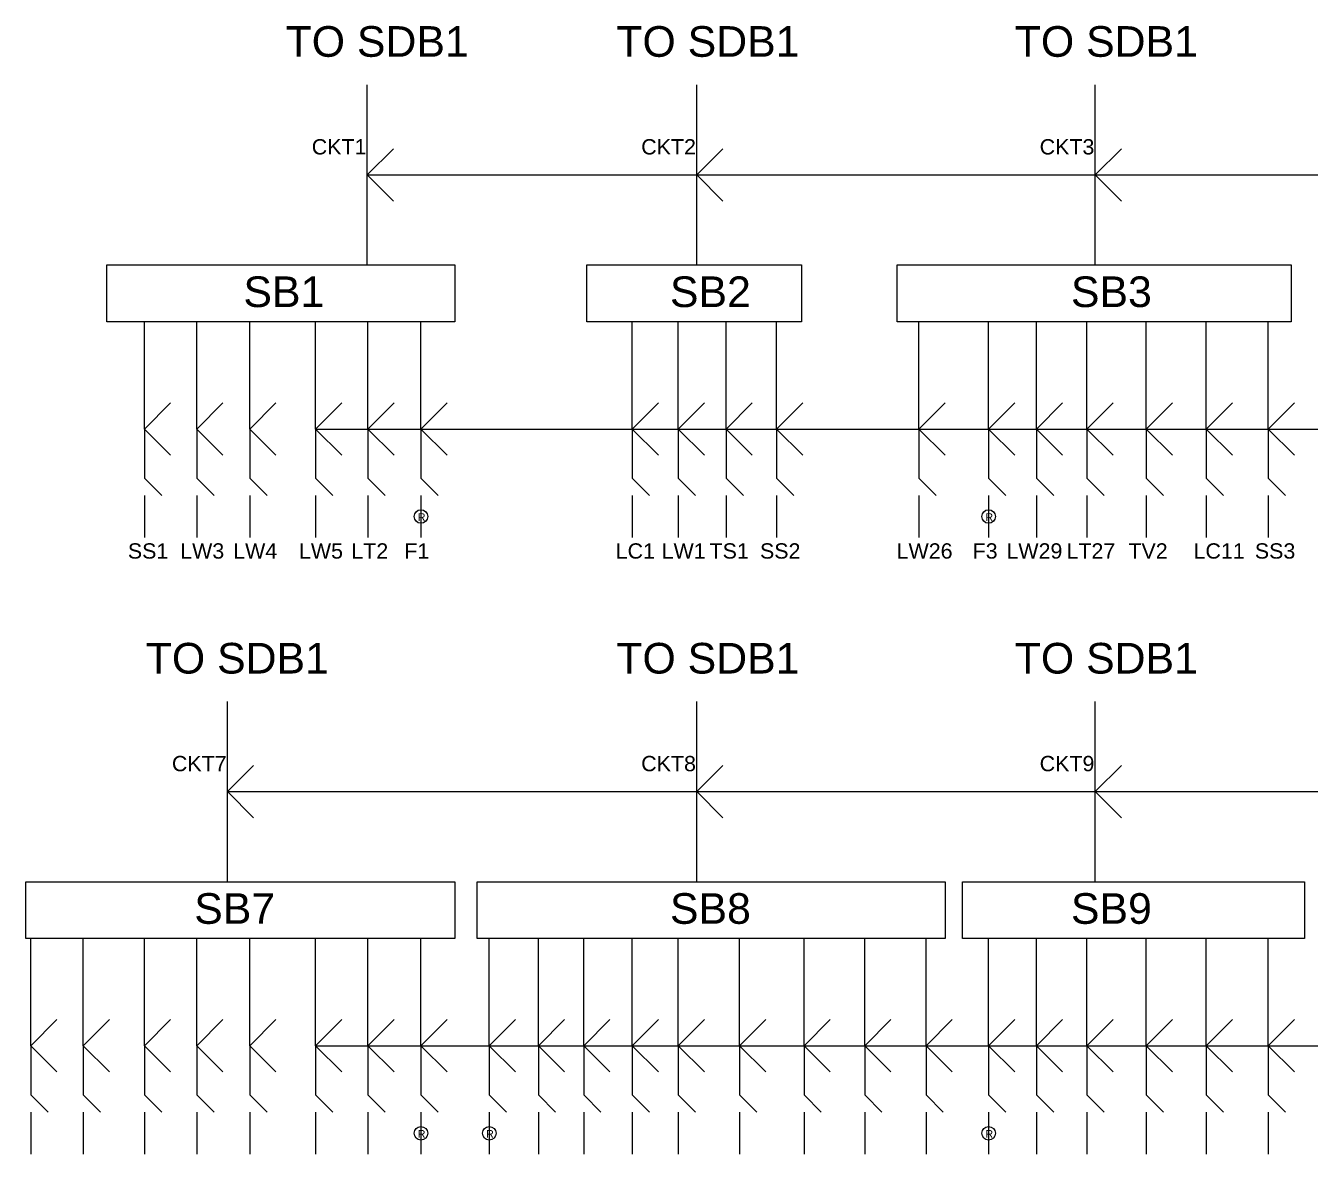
# Model space of a CAD drawing. Header units: inches. Extents: x 854 to 9021, y 140 to 10575.
# Drawn here: x 1916 to 2921, y 2964 to 3848 of the extents above; entities that cross this region are included whole.
import ezdxf

# ---------------------------------------------------------------- set-up
doc = ezdxf.new("R2010")
doc.units = ezdxf.units.IN
doc.header["$MEASUREMENT"] = 0
doc.layers.add('6.Circuits', color=250, linetype='Continuous', lineweight=15)
doc.styles.add('Text 1', font='arial.ttf', dxfattribs={"height": 6})

msp = doc.modelspace()

# ---------------------------------------------------------------- linework, layer by layer
at = {"layer": '6.Circuits'}
for p, q in [((2183, 3661), (2183, 3802)), ((2441, 3661), (2441, 3802)), ((2753, 3661), (2753, 3802)), ((2183, 3731.5), (2203.5, 3752)), ((2441, 3731.5), (2461.5, 3752)), ((2753, 3731.5), (2773.5, 3752)), ((2183, 3731.5), (4054, 3731.5)), ((2183, 3731.5), (2203.5, 3711)), ((2441, 3731.5), (2461.5, 3711)), ((2753, 3731.5), (2773.5, 3711)), ((2008.5, 3532.5), (2008.5, 3616.5)), ((2049.5, 3532.5), (2049.5, 3616.5)), ((2091, 3532.5), (2091, 3616.5)), ((2142.5, 3532.5), (2142.5, 3616.5)), ((2183.5, 3532.5), (2183.5, 3616.5)), ((2225, 3532.5), (2225, 3616.5)), ((2390.5, 3532.5), (2390.5, 3616.5)), ((2426.5, 3532.5), (2426.5, 3616.5)), ((2464, 3532.5), (2464, 3616.5)), ((2503.5, 3532.5), (2503.5, 3616.5)), ((2615, 3532.5), (2615, 3616.5)), ((2669.5, 3532.5), (2669.5, 3616.5)), ((2707, 3532.5), (2707, 3616.5)), ((2746.5, 3532.5), (2746.5, 3616.5)), ((2793, 3532.5), (2793, 3616.5)), ((2840, 3532.5), (2840, 3616.5)), ((2888.5, 3532.5), (2888.5, 3616.5)), ((2008.5, 3532.5), (2029, 3553)), ((2049.5, 3532.5), (2070, 3553)), ((2091, 3532.5), (2111.5, 3553)), ((2142.5, 3532.5), (2163, 3553)), ((2183.5, 3532.5), (2204, 3553)), ((2225, 3532.5), (2245.5, 3553)), ((2390.5, 3532.5), (2411, 3553)), ((2426.5, 3532.5), (2447, 3553)), ((2464, 3532.5), (2484.5, 3553)), ((2503.5, 3532.5), (2524, 3553)), ((2615, 3532.5), (2635.5, 3553)), ((2669.5, 3532.5), (2690, 3553)), ((2707, 3532.5), (2727.5, 3553)), ((2746.5, 3532.5), (2767, 3553)), ((2793, 3532.5), (2813.5, 3553)), ((2840, 3532.5), (2860.5, 3553)), ((2888.5, 3532.5), (2909, 3553)), ((2008.5, 3532.5), (2008.5, 3494)), ((2008.5, 3532.5), (2029, 3512)), ((2049.5, 3532.5), (2049.5, 3494)), ((2049.5, 3532.5), (2070, 3512)), ((2091, 3532.5), (2091, 3494)), ((2091, 3532.5), (2111.5, 3512)), ((2142.5, 3532.5), (2142.5, 3494)), ((2142.5, 3532.5), (2163, 3512)), ((2142.5, 3532.5), (4159, 3532.5)), ((2183.5, 3532.5), (2183.5, 3494)), ((2183.5, 3532.5), (2204, 3512)), ((2225, 3532.5), (2225, 3494)), ((2225, 3532.5), (2245.5, 3512)), ((2390.5, 3532.5), (2390.5, 3494)), ((2390.5, 3532.5), (2411, 3512)), ((2426.5, 3532.5), (2426.5, 3494)), ((2426.5, 3532.5), (2447, 3512)), ((2464, 3532.5), (2464, 3494)), ((2464, 3532.5), (2484.5, 3512)), ((2503.5, 3532.5), (2503.5, 3494)), ((2503.5, 3532.5), (2524, 3512)), ((2615, 3532.5), (2615, 3494)), ((2615, 3532.5), (2635.5, 3512)), ((2669.5, 3532.5), (2669.5, 3494)), ((2669.5, 3532.5), (2690, 3512)), ((2707, 3532.5), (2707, 3494)), ((2707, 3532.5), (2727.5, 3512)), ((2746.5, 3532.5), (2746.5, 3494)), ((2746.5, 3532.5), (2767, 3512)), ((2793, 3532.5), (2793, 3494)), ((2793, 3532.5), (2813.5, 3512)), ((2840, 3532.5), (2840, 3494)), ((2840, 3532.5), (2860.5, 3512)), ((2888.5, 3532.5), (2888.5, 3494)), ((2888.5, 3532.5), (2909, 3512)), ((2008.5, 3494), (2022, 3480.5)), ((2049.5, 3494), (2063, 3480.5)), ((2091, 3494), (2104.5, 3480.5)), ((2142.5, 3494), (2156, 3480.5)), ((2183.5, 3494), (2197, 3480.5)), ((2225, 3494), (2238.5, 3480.5)), ((2390.5, 3494), (2404, 3480.5)), ((2426.5, 3494), (2440, 3480.5)), ((2464, 3494), (2477.5, 3480.5)), ((2503.5, 3494), (2517, 3480.5)), ((2615, 3494), (2628.5, 3480.5)), ((2669.5, 3494), (2683, 3480.5)), ((2707, 3494), (2720.5, 3480.5)), ((2746.5, 3494), (2760, 3480.5)), ((2793, 3494), (2806.5, 3480.5)), ((2840, 3494), (2853.5, 3480.5)), ((2888.5, 3494), (2902, 3480.5)), ((2008.5, 3480.5), (2008.5, 3447.5)), ((2049.5, 3480.5), (2049.5, 3447.5)), ((2091, 3480.5), (2091, 3447.5)), ((2142.5, 3480.5), (2142.5, 3447.5)), ((2183.5, 3480.5), (2183.5, 3447.5)), ((2225, 3480.5), (2225, 3447.5)), ((2390.5, 3480.5), (2390.5, 3447.5)), ((2426.5, 3480.5), (2426.5, 3447.5)), ((2464, 3480.5), (2464, 3447.5)), ((2503.5, 3480.5), (2503.5, 3447.5)), ((2615, 3480.5), (2615, 3447.5)), ((2669.5, 3480.5), (2669.5, 3447.5)), ((2707, 3480.5), (2707, 3447.5)), ((2746.5, 3480.5), (2746.5, 3447.5)), ((2793, 3480.5), (2793, 3447.5)), ((2840, 3480.5), (2840, 3447.5)), ((2888.5, 3480.5), (2888.5, 3447.5)), ((2073.5, 3178), (2073.5, 3319)), ((2441, 3178), (2441, 3319)), ((2753, 3178), (2753, 3319)), ((2073.5, 3248.5), (2094, 3269)), ((2441, 3248.5), (2461.5, 3269)), ((2753, 3248.5), (2773.5, 3269)), ((2073.5, 3248.5), (2094, 3228)), ((2074, 3248.5), (4054, 3248.5)), ((2441, 3248.5), (2461.5, 3228)), ((2753, 3248.5), (2773.5, 3228)), ((1919.5, 3049.5), (1919.5, 3133.5)), ((1960.5, 3049.5), (1960.5, 3133.5)), ((2008.5, 3049.5), (2008.5, 3133.5)), ((2049.5, 3049.5), (2049.5, 3133.5)), ((2091, 3049.5), (2091, 3133.5)), ((2142.5, 3049.5), (2142.5, 3133.5)), ((2183.5, 3049.5), (2183.5, 3133.5)), ((2225, 3049.5), (2225, 3133.5)), ((2278.5, 3049.5), (2278.5, 3133.5)), ((2317, 3049.5), (2317, 3133.5)), ((2352.5, 3049.5), (2352.5, 3133.5)), ((2390.5, 3049.5), (2390.5, 3133.5)), ((2426.5, 3049.5), (2426.5, 3133.5)), ((2474.5, 3049.5), (2474.5, 3133.5)), ((2525, 3049.5), (2525, 3133.5)), ((2572.5, 3049.5), (2572.5, 3133.5)), ((2620.5, 3049.5), (2620.5, 3133.5)), ((2669.5, 3049.5), (2669.5, 3133.5)), ((2707, 3049.5), (2707, 3133.5)), ((2746.5, 3049.5), (2746.5, 3133.5)), ((2793, 3049.5), (2793, 3133.5)), ((2840, 3049.5), (2840, 3133.5)), ((2888.5, 3049.5), (2888.5, 3133.5)), ((1919.5, 3049.5), (1940, 3070)), ((1960.5, 3049.5), (1981, 3070)), ((2008.5, 3049.5), (2029, 3070)), ((2049.5, 3049.5), (2070, 3070)), ((2091, 3049.5), (2111.5, 3070)), ((2142.5, 3049.5), (2163, 3070)), ((2183.5, 3049.5), (2204, 3070)), ((2225, 3049.5), (2245.5, 3070)), ((2278.5, 3049.5), (2299, 3070)), ((2317, 3049.5), (2337.5, 3070)), ((2352.5, 3049.5), (2373, 3070)), ((2390.5, 3049.5), (2411, 3070)), ((2426.5, 3049.5), (2447, 3070)), ((2474.5, 3049.5), (2495, 3070)), ((2525, 3049.5), (2545.5, 3070)), ((2572.5, 3049.5), (2593, 3070)), ((2620.5, 3049.5), (2641, 3070)), ((2669.5, 3049.5), (2690, 3070)), ((2707, 3049.5), (2727.5, 3070)), ((2746.5, 3049.5), (2767, 3070)), ((2793, 3049.5), (2813.5, 3070)), ((2840, 3049.5), (2860.5, 3070)), ((2888.5, 3049.5), (2909, 3070)), ((1919.5, 3049.5), (1919.5, 3011)), ((1919.5, 3049.5), (1940, 3029)), ((1960.5, 3049.5), (1960.5, 3011)), ((1960.5, 3049.5), (1981, 3029)), ((2008.5, 3049.5), (2008.5, 3011)), ((2008.5, 3049.5), (2029, 3029)), ((2049.5, 3049.5), (2049.5, 3011)), ((2049.5, 3049.5), (2070, 3029)), ((2091, 3049.5), (2091, 3011)), ((2091, 3049.5), (2111.5, 3029)), ((2142.5, 3049.5), (2142.5, 3011)), ((2142.5, 3049.5), (2163, 3029)), ((2142.5, 3049.5), (4159, 3049.5)), ((2183.5, 3049.5), (2183.5, 3011)), ((2183.5, 3049.5), (2204, 3029)), ((2225, 3049.5), (2225, 3011)), ((2225, 3049.5), (2245.5, 3029)), ((2278.5, 3049.5), (2278.5, 3011)), ((2278.5, 3049.5), (2299, 3029)), ((2317, 3049.5), (2317, 3011)), ((2317, 3049.5), (2337.5, 3029)), ((2352.5, 3049.5), (2352.5, 3011)), ((2352.5, 3049.5), (2373, 3029)), ((2390.5, 3049.5), (2390.5, 3011)), ((2390.5, 3049.5), (2411, 3029)), ((2426.5, 3049.5), (2426.5, 3011)), ((2426.5, 3049.5), (2447, 3029)), ((2474.5, 3049.5), (2474.5, 3011)), ((2474.5, 3049.5), (2495, 3029)), ((2525, 3049.5), (2525, 3011)), ((2525, 3049.5), (2545.5, 3029)), ((2572.5, 3049.5), (2572.5, 3011)), ((2572.5, 3049.5), (2593, 3029)), ((2620.5, 3049.5), (2620.5, 3011)), ((2620.5, 3049.5), (2641, 3029)), ((2669.5, 3049.5), (2669.5, 3011)), ((2669.5, 3049.5), (2690, 3029)), ((2707, 3049.5), (2707, 3011)), ((2707, 3049.5), (2727.5, 3029)), ((2746.5, 3049.5), (2746.5, 3011)), ((2746.5, 3049.5), (2767, 3029)), ((2793, 3049.5), (2793, 3011)), ((2793, 3049.5), (2813.5, 3029)), ((2840, 3049.5), (2840, 3011)), ((2840, 3049.5), (2860.5, 3029)), ((2888.5, 3049.5), (2888.5, 3011)), ((2888.5, 3049.5), (2909, 3029)), ((1919.5, 3011), (1933, 2997.5)), ((1960.5, 3011), (1974, 2997.5)), ((2008.5, 3011), (2022, 2997.5)), ((2049.5, 3011), (2063, 2997.5)), ((2091, 3011), (2104.5, 2997.5)), ((2142.5, 3011), (2156, 2997.5)), ((2183.5, 3011), (2197, 2997.5)), ((2225, 3011), (2238.5, 2997.5)), ((2278.5, 3011), (2292, 2997.5)), ((2317, 3011), (2330.5, 2997.5)), ((2352.5, 3011), (2366, 2997.5)), ((2390.5, 3011), (2404, 2997.5)), ((2426.5, 3011), (2440, 2997.5)), ((2474.5, 3011), (2488, 2997.5)), ((2525, 3011), (2538.5, 2997.5)), ((2572.5, 3011), (2586, 2997.5)), ((2620.5, 3011), (2634, 2997.5)), ((2669.5, 3011), (2683, 2997.5)), ((2707, 3011), (2720.5, 2997.5)), ((2746.5, 3011), (2760, 2997.5)), ((2793, 3011), (2806.5, 2997.5)), ((2840, 3011), (2853.5, 2997.5)), ((2888.5, 3011), (2902, 2997.5)), ((1919.5, 2997.5), (1919.5, 2964.5)), ((1960.5, 2997.5), (1960.5, 2964.5)), ((2008.5, 2997.5), (2008.5, 2964.5)), ((2049.5, 2997.5), (2049.5, 2964.5)), ((2091, 2997.5), (2091, 2964.5)), ((2142.5, 2997.5), (2142.5, 2964.5)), ((2183.5, 2997.5), (2183.5, 2964.5)), ((2225, 2997.5), (2225, 2964.5)), ((2278.5, 2997.5), (2278.5, 2964.5)), ((2317, 2997.5), (2317, 2964.5)), ((2352.5, 2997.5), (2352.5, 2964.5)), ((2390.5, 2997.5), (2390.5, 2964.5)), ((2426.5, 2997.5), (2426.5, 2964.5)), ((2474.5, 2997.5), (2474.5, 2964.5)), ((2525, 2997.5), (2525, 2964.5)), ((2572.5, 2997.5), (2572.5, 2964.5)), ((2620.5, 2997.5), (2620.5, 2964.5)), ((2669.5, 2997.5), (2669.5, 2964.5)), ((2707, 2997.5), (2707, 2964.5)), ((2746.5, 2997.5), (2746.5, 2964.5)), ((2793, 2997.5), (2793, 2964.5)), ((2840, 2997.5), (2840, 2964.5)), ((2888.5, 2997.5), (2888.5, 2964.5))]:
    msp.add_line(p, q, dxfattribs=at)
for points in [[(1979, 3661), (2251.5, 3661), (2251.5, 3616.5), (1979, 3616.5)], [(2355, 3661), (2523, 3661), (2523, 3616.5), (2355, 3616.5)], [(2598, 3661), (2906.5, 3661), (2906.5, 3616.5), (2598, 3616.5)], [(1915.5, 3178), (2251.5, 3178), (2251.5, 3133.5), (1915.5, 3133.5)], [(2269, 3178), (2635.5, 3178), (2635.5, 3133.5), (2269, 3133.5)], [(2649, 3178), (2917, 3178), (2917, 3133.5), (2649, 3133.5)]]:
    msp.add_lwpolyline(points, close=True, dxfattribs=at)
for centre in [(2225, 3464), (2669.5, 3464), (2225, 2981), (2278.5, 2981), (2669.5, 2981)]:
    msp.add_circle(centre, 5.3033, dxfattribs=at)

# ---------------------------------------------------------------- texts
at = {"layer": '6.Circuits', "attachment_point": 1, "style": 'Text 1'}
for s, width, heights, insert, char_height in [('TO {\\fArial Baltic|b0|i0|c186|p34;SDB1}', 138.5125372, [53.9443], (2119, 3848), 24), ('TO {\\fArial Baltic|b0|i0|c186|p34;SDB1}', 150.6610525, [30.45342], (2378, 3848), 24), ('TO {\\fArial Baltic|b0|i0|c186|p34;SDB1}', 150.6610525, [30.45342], (2690, 3848), 24), ('{\\fArial Baltic|b0|i0|c186|p34;CKT}1', 14.5, [12.40928], (2139.5, 3759.5), 12), ('{\\fArial Baltic|b0|i0|c186|p34;CKT}2', 14.5, [0], (2397.5, 3759.5), 12), ('{\\fArial Baltic|b0|i0|c186|p34;CKT}3', 14.5, [0], (2709.5, 3759.5), 12), ('{\\fArial Baltic|b0|i0|c186|p34;SB}1', 14.5, [0], (2086, 3652), 24), ('{\\fArial Baltic|b0|i0|c186|p34;SB}2', 14.5, [0], (2420, 3652), 24), ('{\\fArial Baltic|b0|i0|c186|p34;SB}3', 14.5, [0], (2734, 3652), 24), ('R', 5.5, [0], (2222.5, 3466.5), 6), ('R', 5.5, [0], (2667, 3466.5), 6), ('{\\fArial Baltic|b0|i0|c186|p34;SS1}', 14.5, [0], (1995.5, 3443), 12), ('{\\fArial Baltic|b0|i0|c186|p34;LW}3', 14.5, [0], (2036.5, 3443), 12), ('{\\fArial Baltic|b0|i0|c186|p34;LW}4', 14.5, [0], (2078, 3443), 12), ('{\\fArial Baltic|b0|i0|c186|p34;L}W{\\fArial Baltic|b0|i0|c186|p34;5}', 14.5, [0], (2129.5, 3443), 12), ('LT2', 14.5, [0], (2170.5, 3443), 12), ('F1', 14.5, [0], (2212, 3443), 12), ('{\\fArial Baltic|b0|i0|c186|p34;LC}1', 14.5, [0], (2377.5, 3443), 12), ('{\\fArial Baltic|b0|i0|c186|p34;L}W1', 14.5, [0], (2413.5, 3443), 12), ('TS1', 14.5, [0], (2451, 3443), 12), ('SS2', 14.5, [0], (2490.5, 3443), 12), ('{\\fArial Baltic|b0|i0|c186|p34;LW2}6', 14.5, [0], (2597.5, 3443), 12), ('F3', 14.5, [0], (2657, 3443), 12), ('{\\fArial Baltic|b0|i0|c186|p34;L}W29', 14.5, [0], (2683.5, 3443), 12), ('{\\fArial Baltic|b0|i0|c186|p34;L}T27', 14.5, [0], (2730.5, 3443), 12), ('TV2', 14.5, [0], (2779, 3443), 12), ('{\\fArial Baltic|b0|i0|c186|p34;LC}11', 14.5, [0], (2830, 3443), 12), ('SS3', 14.5, [0], (2878, 3443), 12), ('TO {\\fArial Baltic|b0|i0|c186|p34;SDB1}', 138.5125372, [53.9443], (2009.5, 3365), 24), ('TO {\\fArial Baltic|b0|i0|c186|p34;SDB1}', 150.6610525, [30.45342], (2378, 3365), 24), ('TO {\\fArial Baltic|b0|i0|c186|p34;SDB1}', 150.6610525, [30.45342], (2690, 3365), 24), ('{\\fArial Baltic|b0|i0|c186|p34;CKT}7', 14.5, [12.40928], (2030, 3276.5), 12), ('{\\fArial Baltic|b0|i0|c186|p34;CKT}8', 23.3945413, [11.66871], (2397.5, 3276.5), 12), ('{\\fArial Baltic|b0|i0|c186|p34;CKT}9', 14.5, [0], (2709.5, 3276.5), 12), ('{\\fArial Baltic|b0|i0|c186|p34;SB}7', 14.5, [0], (2047.5, 3169), 24), ('{\\fArial Baltic|b0|i0|c186|p34;SB}8', 14.5, [0], (2420, 3169), 24), ('{\\fArial Baltic|b0|i0|c186|p34;SB}9', 14.5, [0], (2734, 3169), 24), ('R', 5.5, [0], (2222.5, 2983.5), 6), ('R', 5.5, [0], (2276, 2983.5), 6), ('R', 5.5, [0], (2667, 2983.5), 6)]:
    msp.add_mtext_dynamic_manual_height_columns(s, width=width, gutter_width=30, heights=heights, dxfattribs=dict(at, insert=insert, char_height=char_height))

doc.saveas('drawing.dxf')
